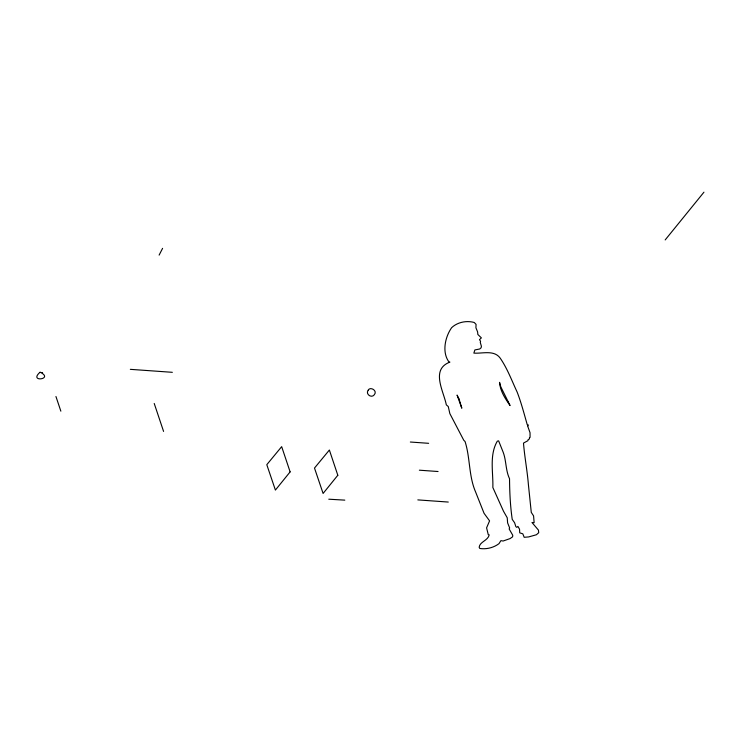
<?xml version="1.0" encoding="UTF-8"?>
<svg xmlns="http://www.w3.org/2000/svg" width="741" height="741" viewBox="0 0 741 741"><rect width="100%" height="100%" fill="white"/><g stroke="black" fill="none" stroke-linecap="round" stroke-linejoin="round"><path stroke-width="1.11" d="M159.12 255.108L162.585 248.337M40.033 372.241C28.093 382.745 54.565 379.216 40.171 372.223M368.092 390.312C365.322 394.119 371.482 398.528 374.233 394.851C378.003 390.6 370.111 386.265 368.221 390.127M665.177 239.927L703.95 192.178M328.782 499.202L344.815 500.138M130.342 369.342L172.338 372.315M410.347 442.025L428.631 443.313M419.36 470.192L438.061 471.517M417.822 499.897L448.277 502.055M42.135 372.566L42.598 372.834M154.221 403.465L163.576 431.41M55.946 396.509L60.855 411.172M529.463 437.857L529.454 438.894L528.037 439.737L527.972 440.654L523.489 443.099C524.619 457.077 527.268 470.739 528.398 484.549L531.278 512.392L533.576 515.875L534.131 522.692L531.973 522.498L538.438 530.102L538.726 532.696L536.428 534.743L528.657 536.929L524.183 537.299L522.822 533.835L519.747 532.862L519.515 529.148L517.913 526.406L516.81 527.342L515.866 526.666L514.597 522.757L512.235 519.385C510.243 505.797 509.66 492.181 509.53 478.714C505.566 470.415 506.399 460.948 503.232 452.38L498.628 440.867L497.313 441.154C489.162 455.113 493.33 472.221 492.848 487.495L503.519 511.262L507.233 517.783L507.613 522.887L509.651 527.981L509.141 528.935L512.753 535.271L512.605 536.817L510.095 538.577L503.074 541.032L500.907 540.624L498.989 543.662C493.599 547.71 486.448 549.507 479.779 548.46L479.149 547.275C479.779 541.625 488.004 540.671 489.217 534.863L488.273 534.687L486.587 527.861L489.579 520.867L484.068 513.318L475.592 491.95C468.655 475.991 470.285 457.91 465.07 441.543L463.764 440.247L449.852 413.608L448.259 406.531L446.323 404.864C443.563 390.924 430.456 369.444 449.889 362.108L449.027 362.043C441.719 352.308 445.1 336.998 451.64 327.67C457.512 322.122 466.561 320.353 474.231 322.474L476.065 324.382L475.926 327.772L477.621 331.959L477.834 334.46L481.381 337.896L479.492 339.637L480.557 341.286L480.298 342.509L481.409 346.269L481.104 347.798L479.677 349.011L474.87 349.928L473.86 353.114C482.391 353.763 494.043 349.696 500.138 358.042C507.428 368.62 511.772 380.624 517.135 392.045C521.229 402.576 524.165 413.969 527.259 424.741L528.129 424.797L528.166 425.751L527.546 425.732L530.037 432.698L530.074 437.357L529.463 437.857M290.12 471.887L275.402 490.079L266.797 464.681L281.673 446.656L290.12 471.887M337.813 475.259L323.095 493.45L314.499 468.053L329.375 450.028L337.813 475.259M508.335 402.039L500.823 386.885L499.545 382.347C500.203 391.081 505.167 398.575 510.067 405.531L508.335 402.039M459.068 399.093L457.067 395.073L461.81 408.208L459.068 399.093"/></g></svg>
